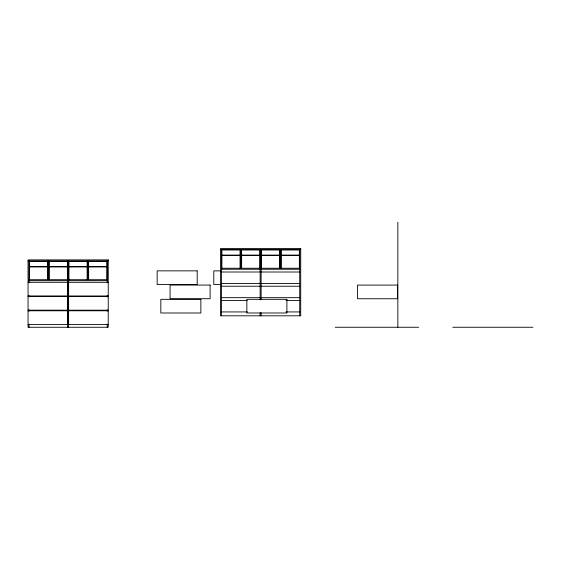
<?xml version="1.0" encoding="UTF-8"?>
<svg xmlns="http://www.w3.org/2000/svg" width="561" height="561" viewBox="0 0 561 561"><rect width="100%" height="100%" fill="white"/><g stroke="black" fill="none" stroke-linecap="round" stroke-linejoin="round"><path stroke-width="0.84" d="M68.617 327.259L68.645 260.893M261.096 315.808L261.117 312.715M220.529 249.449L300.717 249.449M221.897 255.087L240.143 255.087M241.63 255.087L259.883 255.087M261.37 255.087L279.616 255.087M281.103 255.087L299.357 255.087M221.897 255.507L240.143 255.507M241.63 255.507L259.883 255.507M261.37 255.507L279.616 255.507M281.103 255.507L299.357 255.507M28.05 260.893L108.238 260.893M29.41 266.531L47.664 266.531M49.151 266.531L67.397 266.531M68.884 266.531L87.137 266.531M88.624 266.531L106.871 266.531M29.41 266.959L47.664 266.959M49.151 266.959L67.397 266.959M68.884 266.959L87.137 266.959M88.624 266.959L106.871 266.959M221.525 268.249L260.129 268.249M261.124 268.249L299.721 268.249M221.525 269.245L260.129 269.245M261.124 269.245L299.721 269.245M220.761 270.879L213.797 270.879L213.797 284.539L220.761 284.539M221.525 272.008L260.129 272.008M261.124 272.008L299.721 272.008M29.046 279.701L67.65 279.701M68.645 279.701L107.242 279.701M29.046 280.696L67.65 280.696M68.645 280.696L107.242 280.696M28.05 282.295L68.091 282.295L68.091 295.956L28.05 295.956M108.238 282.323L68.197 282.323L68.197 295.984L108.238 295.984M221.525 283.459L260.129 283.459M261.124 283.459L299.721 283.459M221.525 286.222L260.129 286.222M261.124 286.222L299.721 286.222M28.05 296.51L68.091 296.51L68.091 310.17L28.05 310.17M108.238 296.538L68.197 296.538L68.197 310.198L108.238 310.198M221.525 297.674L260.129 297.674M261.124 297.674L299.721 297.674M221.525 300.437L247.261 300.437M285.998 300.437L299.721 300.437M28.05 310.78L68.091 310.78L68.091 324.44L28.05 324.44M108.238 310.78L68.197 310.78L68.197 324.44L108.238 324.44M221.525 311.937L247.261 311.937M285.998 311.937L299.721 311.937M335.219 327.259L418.625 327.259M452.762 327.259L532.95 327.259M397.854 222.296L397.854 327.259M299.721 249.449L299.721 315.808M299.357 268.249L299.357 250.003L281.103 250.003L281.103 268.249M280.921 249.449L280.921 268.249M279.925 249.449L279.925 268.249M279.616 268.249L279.616 250.003L261.37 250.003L261.37 268.249M261.124 249.449L261.124 299.742M260.129 249.449L260.129 299.742M260.129 312.715L260.129 315.808M259.883 268.249L259.883 250.003L241.63 250.003L241.63 268.249M241.328 249.386L241.328 268.249M240.332 249.386L240.332 268.249M240.143 268.249L240.143 250.003L221.897 250.003L221.897 268.249M221.525 249.449L221.525 315.808M107.242 260.893L107.242 282.765M107.242 295.598L107.242 296.979M107.242 309.812L107.242 311.194M107.242 324.104L107.242 327.259M106.871 279.701L106.871 261.447L88.624 261.447L88.624 279.701M88.442 260.893L88.442 279.701M87.446 260.893L87.446 279.701M87.137 279.701L87.137 261.447L68.884 261.447L68.884 279.701M67.65 260.893L67.65 327.259M67.397 279.701L67.397 261.447L49.151 261.447L49.151 279.701M48.842 260.837L48.842 279.701M47.846 260.837L47.846 279.701M47.664 279.701L47.664 261.447L29.41 261.447L29.41 279.701M29.046 260.893L29.046 282.765M29.046 295.598L29.046 296.979M29.046 309.812L29.046 311.194M29.046 324.104L29.046 327.259M300.717 248.453L220.529 248.453L220.529 315.808L300.717 315.808L300.717 248.453M108.238 259.897L28.05 259.897L28.05 327.259L108.238 327.259L108.238 259.897M197.199 270.851L157.157 270.851L157.157 284.511L197.199 284.511L197.199 270.851M210.109 285.065L170.067 285.065L170.067 298.725L210.109 298.725L210.109 285.065M397.595 285.093L357.553 285.093L357.553 298.747L397.595 298.747L397.595 285.093M200.866 299.329L160.832 299.329L160.832 312.989L200.866 312.989L200.866 299.329M286.895 299.329L246.861 299.329L246.861 312.989L286.895 312.989L286.895 299.329"/></g></svg>
